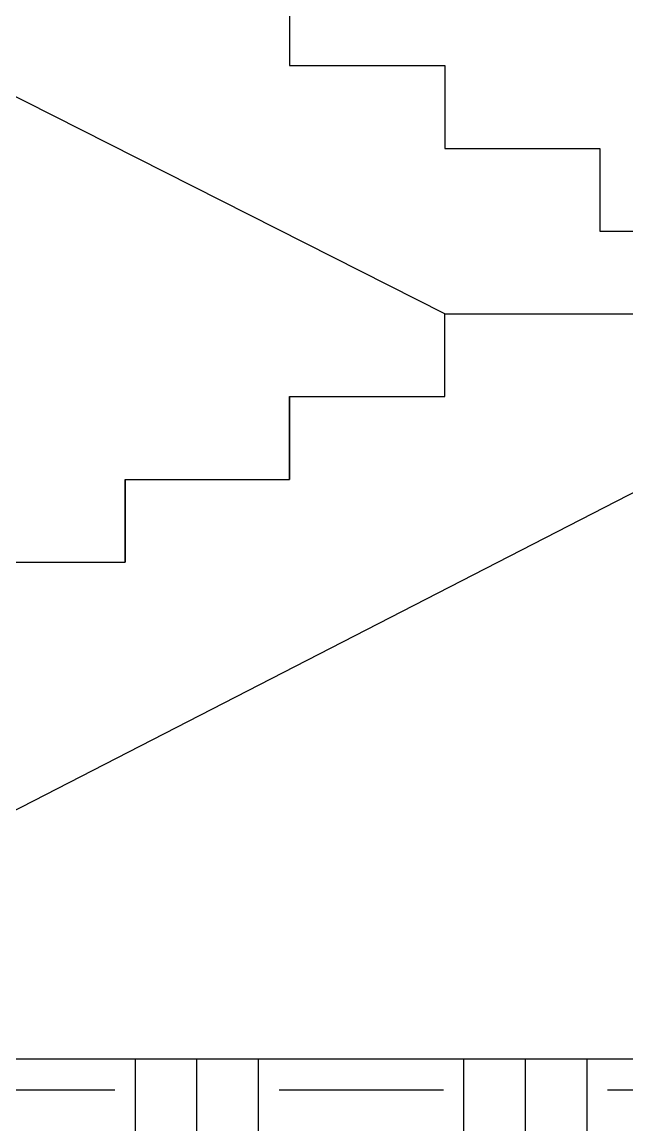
# Model space of a CAD drawing. Header units: millimetres. Extents: x 1251.1 to 1334.1, y 1577.6 to 1641.3.
# Drawn here: x 1310.399 to 1311.568, y 1597.394 to 1599.526 of the extents above; entities that cross this region are included whole.
import ezdxf

# ---------------------------------------------------------------- set-up
doc = ezdxf.new("R2010")
doc.units = ezdxf.units.MM
doc.layers.add('MURATURA', color=140, linetype='Continuous')

msp = doc.modelspace()

# ---------------------------------------------------------------- hatches: boundary and pattern name
at = {"layer": 'MURATURA', "linetype": 'ByBlock'}
h = msp.add_hatch(dxfattribs=at)
h.set_pattern_fill('EARTH', color=2, scale=0.05)
h.set_pattern_definition([(0, (23.4332, 0), (0.3175, 0.3175), [0.3175, -0.3175]), (0, (23.4332, 0.11906), (0.3175, 0.3175), [0.3175, -0.3175]), (0, (23.4332, 0.23813), (0.3175, 0.3175), [0.3175, -0.3175]), (90, (23.4729, 0.2778), (-0.3175, 0.3175), [0.3175, -0.3175]), (90, (23.59196, 0.2778), (-0.3175, 0.3175), [0.3175, -0.3175]), (90, (23.71103, 0.2778), (-0.3175, 0.3175), [0.3175, -0.3175])])
h.paths.add_polyline_path([(1312.2611, 1597.5218), (1311.9611, 1597.5218), (1306.5361, 1597.5218), (1304.3575, 1597.5218), (1302.2811, 1597.5218), (1299.5611, 1597.5218), (1299.2611, 1597.5218), (1299.2611, 1597.2218), (1299.5611, 1597.2218), (1311.9611, 1597.2218), (1312.2611, 1597.2218)])
h.paths.add_polyline_path([(1312.2611, 1600.8218), (1299.2611, 1600.8218), (1299.2611, 1600.5218), (1303.9612, 1600.5218), (1303.9612, 1600.3949), (1304.1112, 1600.3949), (1304.1112, 1600.5218), (1312.2611, 1600.5218)])

# ---------------------------------------------------------------- linework, layer by layer
for p, q in [((1311.2162, 1598.9618), (1308.1333, 1600.5218)), ((1310.9162, 1599.6018), (1310.9162, 1599.4418)), ((1310.9162, 1599.4418), (1311.2162, 1599.4418)), ((1310.9162, 1599.4418), (1311.2162, 1599.4418)), ((1311.2162, 1599.4418), (1311.2162, 1599.2818)), ((1311.2162, 1599.2818), (1311.5162, 1599.2818)), ((1311.5162, 1599.2818), (1311.5162, 1599.1218)), ((1311.5162, 1599.1218), (1311.9611, 1599.1218)), ((1311.2162, 1598.8018), (1311.2162, 1598.9618)), ((1311.2162, 1598.9618), (1311.9611, 1598.9618)), ((1311.9611, 1598.8115), (1309.4511, 1597.5218)), ((1310.9162, 1598.6418), (1310.9162, 1598.8018)), ((1310.9162, 1598.8018), (1311.2162, 1598.8018)), ((1310.9162, 1598.8018), (1310.9162, 1598.6418)), ((1310.5985, 1598.4818), (1310.5985, 1598.6418)), ((1310.5985, 1598.6418), (1310.9162, 1598.6418)), ((1310.5985, 1598.6418), (1310.5985, 1598.4818)), ((1310.9162, 1598.6418), (1310.9162, 1598.6418)), ((1310.2811, 1598.4818), (1310.5985, 1598.4818)), ((1306.5361, 1597.5218), (1312.2611, 1597.5218))]:
    msp.add_line(p, q, dxfattribs=at)

doc.saveas('drawing.dxf')
